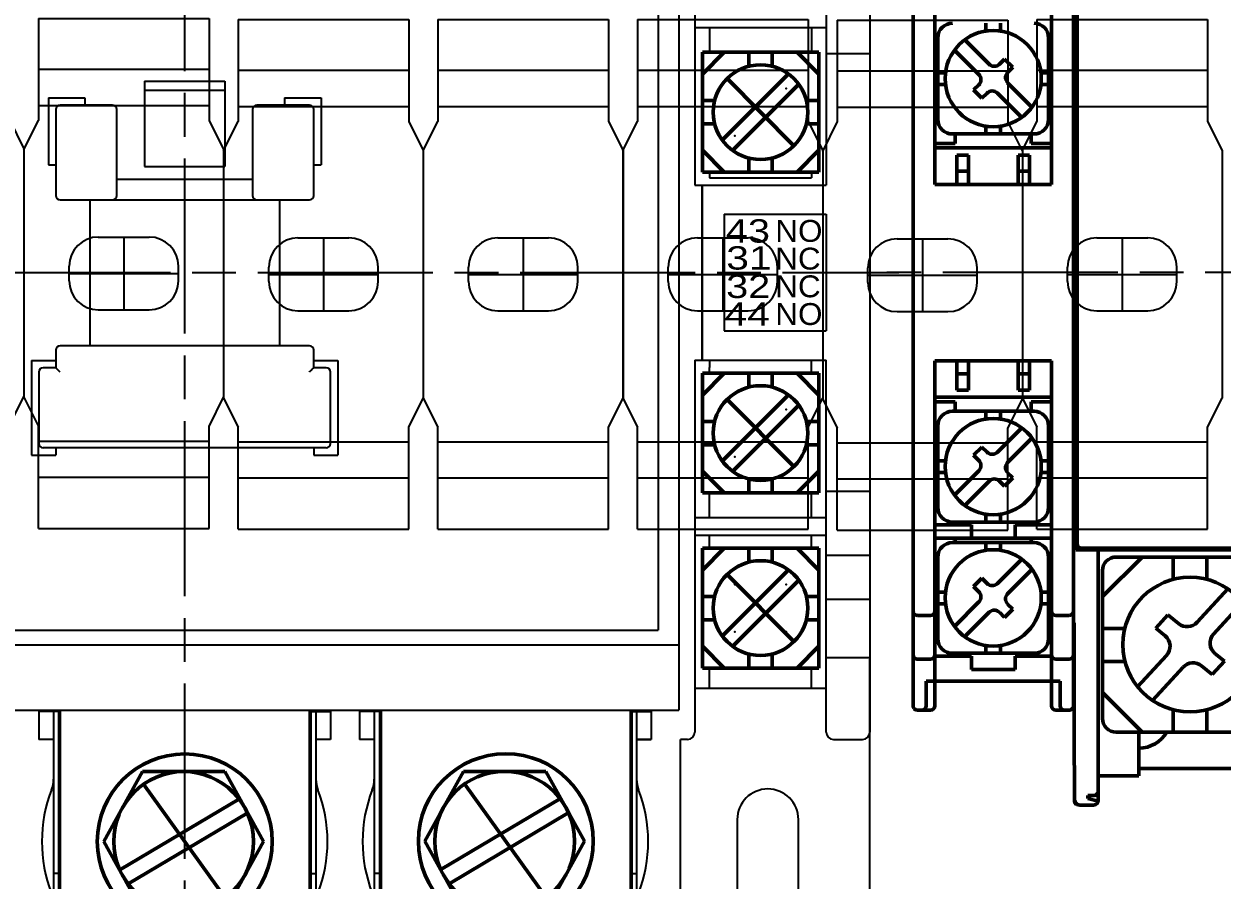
# Model space of a CAD drawing. Header units: millimetres. Extents: x 60229 to 91621, y 21923 to 36546.
# Drawn here: x 69820.2 to 69902.4, y 29489.4 to 29548.1 of the extents above; entities that cross this region are included whole.
import ezdxf

# ---------------------------------------------------------------- set-up
doc = ezdxf.new("R2010")
doc.units = ezdxf.units.MM
doc.linetypes.add('AM_ISO08W050', pattern=[18, 12, -1.5, 3, -1.5])
doc.layers.add('1', color=7, linetype='Continuous')
doc.layers.add('AM_0', color=7, linetype='Continuous', lineweight=50)
doc.layers.add('AM_7', color=4, linetype='AM_ISO08W050', lineweight=25)
doc.styles.add('H', font='gulim.ttc')

# ---------------------------------------------------------------- blocks, each defined once
blk = doc.blocks.new('VMC-50~85-F')
at = {"color": 3, "linetype": 'Continuous'}
for p, q in [((35, 31.5), (35, 6)), ((44, 31.5), (44, 6)), ((47, 31.5), (47, -31.5)), ((35, 16.8), (44, 16.8)), ((36, 16.8), (36, 15.108)), ((43, 16.8), (43, 15.108)), ((47, 15), (44, 15)), ((36, 6.891), (36, 6.5)), ((43, 6.891), (43, 6.5)), ((35, 6), (44, 6)), ((35.5, 6), (35.5, -6)), ((36, 6.5), (43, 6.5)), ((35, -6), (35, -31.501)), ((35, -6), (44, -6)), ((36, -6), (36, -6.5)), ((36, -6.892), (36, -6.5)), ((43, -6.892), (43, -6)), ((44, -31.5), (44, -6)), ((36, -16.8), (36, -15.109)), ((43, -16.8), (43, -15.109)), ((47, -15), (44, -15)), ((35, -16.8), (44, -16.8)), ((35, -18), (44, -18)), ((36, -18.892), (36, -18)), ((43, -18.892), (43, -18)), ((47, -19.4), (44, -19.4)), ((47, -22.4), (44, -22.4)), ((36, -28.5), (36, -27.109)), ((43, -28.5), (43, -27.109)), ((47, -26.4), (44, -26.4)), ((35, -28.5), (44, -28.5)), ((-10, -30.006), (-10, -32.001)), ((-8.597, -30.1), (-9.999, -30.1)), ((-9, -30.1), (-9, -54.201)), ((8.597, -30.1), (10, -30.1)), ((9.001, -30.1), (9.001, -54.201)), ((10.001, -30.006), (10.001, -32.001)), ((12.001, -30.006), (12.001, -32.001)), ((13.43, -30.1), (12.001, -30.1)), ((13, -30.1), (13, -53.202)), ((30.624, -30.1), (32, -30.1)), ((31, -30.1), (31, -46.2)), ((32.001, -30.006), (32.001, -32.001)), ((-9, -32.001), (-10, -32.001)), ((10, -32.001), (9, -32.001)), ((13, -32.001), (12, -32.001)), ((32, -32.001), (31, -32.001)), ((31.001, -32.001), (32.001, -32.001)), ((34.001, -50.702), (34.001, -32.001)), ((34.5, -32.001), (34.001, -32.001)), ((44.5, -32), (46.5, -32)), ((-8.597, -41.2), (-9, -41.2)), ((8.597, -41.2), (9.001, -41.2)), ((13.43, -41.2), (13, -41.2)), ((30.624, -41.2), (31.001, -41.2))]:
    blk.add_line(p, q, dxfattribs=at)
at = {"color": 3}
for p, q in [((33.888, 29.973), (33.888, -30.006)), ((32.489, 24.475), (32.489, -24.508)), ((-2.75, 13.125), (-2.75, 7.283)), ((-2.75, 13.125), (2.75, 13.125)), ((2.75, 12.483), (-2.75, 12.483)), ((2.75, 13.125), (2.75, 7.283)), ((-9.35, 11.983), (-9.35, 7.383)), ((-9.35, 11.983), (-6.85, 11.983)), ((-6.85, 11.983), (-6.85, 11.483)), ((6.85, 11.983), (9.35, 11.983)), ((6.85, 11.983), (6.85, 11.483)), ((9.35, 11.983), (9.35, 7.383)), ((-8.85, 11.183), (-8.85, 5.283)), ((-4.95, 11.483), (-8.55, 11.483)), ((-4.65, 5.283), (-4.65, 11.183)), ((4.65, 11.183), (4.65, 5.283)), ((8.55, 11.483), (4.95, 11.483)), ((8.85, 5.283), (8.85, 11.183)), ((-9.35, 7.383), (-8.85, 7.383)), ((-2.75, 7.283), (2.75, 7.283)), ((8.85, 7.383), (9.35, 7.383)), ((-4.65, 6.414), (4.65, 6.414)), ((35.5, -6), (35.5, 6)), ((-8.55, 4.983), (8.55, 4.983)), ((-6.5, 4.983), (-6.5, -5.017)), ((6.5, 4.983), (6.5, -5.017)), ((37, 4), (37, -4)), ((37, 4), (44, 4)), ((44, 4), (44, -4)), ((37, -4), (44, -4)), ((-8.85, -5.317), (-8.85, -6.517)), ((8.55, -5.017), (-8.55, -5.017)), ((8.85, -6.517), (8.85, -5.317)), ((-10.5, -6.017), (-8.85, -6.017)), ((-10.5, -6.017), (-10.5, -12.517)), ((-8.85, -6.517), (-9.7, -6.517)), ((8.85, -6.017), (10.5, -6.017)), ((9.7, -6.517), (8.85, -6.517)), ((10.5, -6.017), (10.5, -12.517)), ((-10, -6.817), (-10, -11.717)), ((10, -11.717), (10, -6.817)), ((9.7, -12.017), (-9.701, -12.017)), ((-8.85, -12.017), (-8.85, -12.517)), ((8.85, -12.017), (8.85, -12.517)), ((-10.5, -12.517), (-8.85, -12.517)), ((8.85, -12.517), (10.5, -12.517)), ((-32.489, -24.508), (32.489, -24.508)), ((-33.888, -25.508), (33.888, -25.508)), ((47.001, -48.001), (47.001, -26.501)), ((-33.888, -30.006), (33.888, -30.006)), ((37.901, -37.501), (37.901, -43.225)), ((42.101, -43.225), (42.101, -37.501))]:
    blk.add_line(p, q, dxfattribs=at)
for centre, radius, start, end in [((-8.55, 11.183), 0.3, 90, 180), ((-4.95, 11.183), 0.3, 0, 90), ((4.95, 11.183), 0.3, 90, 180), ((8.55, 11.183), 0.3, 0, 90), ((-8.55, 5.283), 0.3, 180, 270), ((-4.95, 5.283), 0.3, 270, 0), ((4.95, 5.283), 0.3, 180, 270), ((8.55, 5.283), 0.3, 270, 0), ((-8.55, -5.317), 0.3, 90, 180), ((8.55, -5.317), 0.3, 0, 90), ((-9.7, -6.817), 0.3, 90, 180), ((9.7, -6.817), 0.3, 0, 90), ((-9.7, -11.717), 0.3, 180, 270), ((9.7, -11.717), 0.3, 270, 0), ((40.001, -37.501), 2.1, 0, 180)]:
    blk.add_arc(centre, radius, start, end, dxfattribs=at)
at = {"color": 3, "linetype": 'Continuous'}
for centre, radius, start, end in [((34.5, -31.501), 0.5, 270, 0), ((44.501, -31.501), 0.5, 180, 270), ((46.5, -31.5), 0.5, 270, 0), ((-11, -34.73), 2, 338.78128, 0), ((11.001, -34.73), 2, 180, 201.21872), ((11, -34.73), 2, 338.78128, 0), ((33, -34.728), 2, 180, 201.22905), ((0.001, -39.001), 9.8, 158.78128, 201.21872), ((0.001, -39.001), 9.8, 338.78128, 21.21872), ((22.001, -39.001), 9.8, 158.78128, 201.21872), ((22.001, -39.001), 9.8, 338.77095, 21.22905)]:
    blk.add_arc(centre, radius, start, end, dxfattribs=at)
at = {"color": 3}
for points in [[(-8.55, -6.817), (-8.615, -6.752), (-8.681, -6.686), (-8.742, -6.625), (-8.795, -6.572), (-8.834, -6.533), (-8.85, -6.517)], [(8.55, -6.817), (8.615, -6.752), (8.681, -6.686), (8.742, -6.625), (8.795, -6.572), (8.834, -6.533), (8.85, -6.517)]]:
    blk.add_spline(points, degree=3, dxfattribs=at)
at = {"color": 3, "linetype": 'Continuous'}
for p in [(37.733, -21.377), (41.268, -24.624)]:
    blk.add_point(p, dxfattribs=at)
at = {"layer": '1', "color": 3, "linetype": 'Continuous'}
for p in [(41.268, 12.623), (37.733, 9.376), (41.268, -9.377), (37.733, -12.624), (41.268, -21.377), (37.733, -24.624)]:
    blk.add_point(p, dxfattribs=at)
at = {"layer": 'AM_0', "color": 3}
for p, q in [((35.511, 15.108), (43.509, 15.108)), ((35.511, 15.108), (35.511, 6.891)), ((37.01, 15.108), (35.511, 13.608)), ((38.701, 15.108), (38.701, 14.148)), ((40.3, 15.108), (40.3, 14.148)), ((43.509, 13.608), (42.01, 15.108)), ((43.509, 15.108), (43.509, 6.891)), ((36.877, 9.083), (41.417, 13.623)), ((41.798, 8.702), (37.203, 13.297)), ((37.584, 8.376), (42.124, 12.917)), ((35.511, 11.799), (36.352, 11.799)), ((42.649, 11.799), (43.509, 11.799)), ((35.511, 10.2), (36.352, 10.2)), ((42.649, 10.2), (43.509, 10.2)), ((37.01, 6.891), (35.511, 8.39)), ((43.509, 8.39), (42.01, 6.891)), ((38.701, 7.85), (38.701, 6.891)), ((40.3, 7.85), (40.3, 6.891)), ((35.511, 6.891), (43.509, 6.891)), ((35.511, -6.892), (43.509, -6.892)), ((35.511, -6.892), (35.511, -15.109)), ((37.01, -6.892), (35.511, -8.392)), ((38.701, -6.892), (38.701, -7.852)), ((40.3, -6.892), (40.3, -7.852)), ((43.509, -8.392), (42.01, -6.892)), ((43.509, -6.892), (43.509, -15.109)), ((36.877, -12.917), (41.417, -8.377)), ((41.798, -13.298), (37.203, -8.703)), ((37.584, -13.624), (42.124, -9.083)), ((35.511, -10.201), (36.352, -10.201)), ((42.649, -10.201), (43.509, -10.201)), ((35.511, -11.8), (36.352, -11.8)), ((42.649, -11.8), (43.509, -11.8)), ((37.01, -15.109), (35.511, -13.61)), ((43.509, -13.61), (42.01, -15.109)), ((38.701, -14.15), (38.701, -15.109)), ((40.3, -14.15), (40.3, -15.109)), ((35.511, -15.109), (43.509, -15.109)), ((35.511, -18.892), (43.509, -18.892)), ((35.511, -18.892), (35.511, -27.109)), ((37.01, -18.892), (35.511, -20.392)), ((38.701, -18.892), (38.701, -19.852)), ((40.3, -18.892), (40.3, -19.852)), ((43.509, -20.392), (42.01, -18.892)), ((43.509, -18.892), (43.509, -27.109)), ((36.877, -24.917), (41.417, -20.377)), ((41.798, -25.298), (37.203, -20.703)), ((37.584, -25.624), (42.124, -21.083)), ((35.511, -22.201), (36.352, -22.201)), ((42.649, -22.201), (43.509, -22.201)), ((35.511, -23.8), (36.352, -23.8)), ((42.649, -23.8), (43.509, -23.8)), ((37.01, -27.109), (35.511, -25.61)), ((38.701, -26.15), (38.701, -27.109)), ((40.3, -26.15), (40.3, -27.109)), ((43.509, -25.61), (42.01, -27.109)), ((35.511, -27.109), (43.509, -27.109)), ((-8.597, -30.004), (-8.597, -45.099)), ((8.597, -30.004), (8.597, -45.099)), ((13.43, -29.988), (13.43, -45.083)), ((30.624, -29.988), (30.624, -45.083)), ((-2.896, -34.209), (-5.557, -39.001)), ((-2.896, -34.209), (-0.077, -34.209)), ((2.742, -34.209), (-0.077, -34.209)), ((2.742, -34.209), (5.4, -39.001)), ((19.131, -34.192), (16.47, -38.985)), ((19.131, -34.192), (21.95, -34.192)), ((24.769, -34.192), (21.95, -34.192)), ((24.769, -34.192), (27.427, -38.985)), ((2.768, -42.856), (-2.822, -35.073)), ((24.795, -42.839), (19.205, -35.056)), ((3.755, -36.068), (-4.455, -40.948)), ((25.782, -36.052), (17.572, -40.932)), ((4.331, -37.038), (-3.879, -41.916)), ((26.357, -37.022), (18.147, -41.9)), ((-5.557, -39.001), (-2.896, -43.793)), ((5.4, -39.001), (2.742, -43.793)), ((16.47, -38.985), (19.131, -43.777)), ((27.427, -38.985), (24.769, -43.777))]:
    blk.add_line(p, q, dxfattribs=at)
for centre, radius in [((39.501, 11), 3.249), ((39.501, -11), 3.249), ((39.501, -23), 3.249), ((0.001, -39.001), 5.998), ((22.027, -38.984), 5.998)]:
    blk.add_circle(centre, radius, dxfattribs=at)
for centre, start, end in [((-0.077, -39.001), 90, 270), ((-0.077, -39.001), 270, 90), ((21.95, -38.984), 90, 270), ((21.95, -38.984), 270, 90)]:
    blk.add_arc(centre, 4.792, start, end, dxfattribs=at)
at = {"layer": 'AM_7', "color": 3}
for p, q in [((0, -58.18), (0, 61.978)), ((-48.983, 0), (48.983, 0))]:
    blk.add_line(p, q, dxfattribs=at)
at = {"color": 3, "style": 'H'}
for s, height, width, p in [('43', 1.6, 1.3, (37.124, 2.058)), ('NO', 1.5, 1.1, (40.515, 2.11)), ('31', 1.6, 1.34, (37.147, 0.208)), ('NC', 1.5, 1.1, (40.511, 0.21)), ('32', 1.6, 1.3, (37.143, -1.742)), ('NC', 1.5, 1.1, (40.511, -1.69)), ('44', 1.6, 1.34, (37.029, -3.642)), ('NO', 1.5, 1.1, (40.515, -3.59))]:
    blk.add_text(s, height=height, dxfattribs=dict(at, width=width)).set_placement(p)
blk = doc.blocks.new('VMC-32~40-F')
at = {"layer": 'AM_0', "color": 3}
for p, q in [((-33, 0), (-33.002, 29.7)), ((-22, 0), (-21.998, 29.7)), ((-31.5, 27.979), (-31.5, 6.05)), ((-23.5, 27.919), (-23.5, 6.05)), ((-22, 24), (-22, 3.2)), ((-21.831, -19), (-21.831, 19)), ((-21.75, -18.6), (-21.75, 18.6)), ((-28.001, 16.561), (-28.001, 17.101)), ((-27.001, 16.561), (-27.001, 17.101)), ((-31.301, 10.505), (-31.301, 16.101)), ((-27.784, 14.29), (-29.453, 15.958)), ((-23.701, 10.505), (-23.701, 16.101)), ((-28.491, 13.582), (-30.16, 15.251)), ((-26.723, 14.643), (-27.077, 14.29)), ((-26.158, 14.077), (-26.723, 14.643)), ((-26.158, 14.077), (-26.511, 13.724)), ((-30.777, 13.701), (-31.301, 13.701)), ((-23.701, 13.701), (-24.225, 13.701)), ((-30.777, 12.901), (-31.301, 12.901)), ((-28.491, 12.875), (-28.845, 12.522)), ((-28.279, 11.956), (-28.845, 12.522)), ((-24.84, 11.345), (-26.511, 13.017)), ((-23.701, 12.901), (-24.225, 12.901)), ((-27.926, 12.31), (-28.279, 11.956)), ((-25.547, 10.638), (-27.218, 12.31)), ((-28.001, 9.505), (-28.001, 10.037)), ((-27.001, 9.505), (-27.001, 10.037)), ((-30.301, 9.505), (-24.701, 9.505)), ((-30.1, 9.505), (-30.1, 8.85)), ((-24.9, 9.505), (-24.9, 8.85)), ((-30.1, 8.85), (-31.5, 8.85)), ((-31.5, 8.55), (-23.5, 8.55)), ((-23.5, 8.85), (-24.9, 8.85)), ((-30, 8.05), (-29.2, 8.05)), ((-30, 8.05), (-30, 6.05)), ((-29.2, 8.05), (-29.2, 6.05)), ((-25.8, 8.05), (-25.8, 6.05)), ((-25.8, 8.05), (-25, 8.05)), ((-25, 8.05), (-25, 6.05)), ((-29.2, 6.95), (-30, 6.95)), ((-25, 6.95), (-25.8, 6.95)), ((-31.5, 6.05), (-23.5, 6.05)), ((-22, 3.2), (-21.962, 3.2)), ((-21.955, -1.2), (-21.955, 1.2)), ((-33, 0), (-33.002, -29.7)), ((-22, 0), (-21.998, -29.7)), ((-22, -3.2), (-21.962, -3.2)), ((-22, -3.2), (-22, -24)), ((-31.5, -6.05), (-23.5, -6.05)), ((-31.5, -27.994), (-31.5, -6.05)), ((-30, -8.05), (-30, -6.05)), ((-29.2, -8.05), (-29.2, -6.05)), ((-25.8, -8.05), (-25.8, -6.05)), ((-25, -8.05), (-25, -6.05)), ((-23.5, -27.989), (-23.5, -6.05)), ((-29.2, -6.95), (-30, -6.95)), ((-25, -6.95), (-25.8, -6.95)), ((-30, -8.05), (-29.2, -8.05)), ((-25.8, -8.05), (-25, -8.05)), ((-31.5, -8.55), (-23.5, -8.55)), ((-30.1, -8.85), (-31.5, -8.85)), ((-30.1, -9.505), (-30.1, -8.85)), ((-24.9, -9.505), (-24.9, -8.85)), ((-23.5, -8.85), (-24.9, -8.85)), ((-30.301, -9.505), (-24.701, -9.505)), ((-28.001, -9.505), (-28.001, -10.037)), ((-27.001, -9.505), (-27.001, -10.037)), ((-31.301, -10.505), (-31.301, -16.101)), ((-25.547, -10.638), (-27.218, -12.31)), ((-23.701, -10.505), (-23.701, -16.101)), ((-24.84, -11.345), (-26.511, -13.017)), ((-28.279, -11.956), (-28.845, -12.522)), ((-27.926, -12.31), (-28.279, -11.956)), ((-30.777, -12.901), (-31.301, -12.901)), ((-28.491, -12.875), (-28.845, -12.522)), ((-23.701, -12.901), (-24.225, -12.901)), ((-30.777, -13.701), (-31.301, -13.701)), ((-28.491, -13.582), (-30.16, -15.251)), ((-26.158, -14.077), (-26.511, -13.724)), ((-23.701, -13.701), (-24.225, -13.701)), ((-27.784, -14.29), (-29.453, -15.958)), ((-26.723, -14.643), (-27.077, -14.29)), ((-26.158, -14.077), (-26.723, -14.643)), ((-24.7, -17.1), (-30.301, -17.101)), ((-30.1, -17.3), (-30.1, -17.101)), ((-28.001, -16.561), (-28.001, -17.101)), ((-27.001, -16.561), (-27.001, -17.101)), ((-24.9, -17.3), (-24.9, -17.1)), ((-31.5, -17.3), (-29, -17.3)), ((-29, -17.3), (-29, -18.2)), ((-26, -17.3), (-23.5, -17.3)), ((-26, -17.3), (-26, -18.2)), ((-23.5, -18.2), (-31.5, -18.2)), ((-30.301, -18.505), (-24.701, -18.505)), ((-30.1, -18.499), (-30.1, -18.2)), ((-28.001, -18.505), (-28.001, -19.037)), ((-27.001, -18.505), (-27.001, -19.037)), ((-24.9, -18.2), (-24.9, -18.5)), ((21.45, -18.9), (-21.45, -18.9)), ((-20.3, -36.2), (-20.3, -18.9)), ((-19.1, -19), (-19.1, -18.9)), ((-17, -19), (-17, -18.9)), ((-31.301, -19.505), (-31.301, -25.101)), ((-25.547, -19.638), (-27.218, -21.31)), ((-23.701, -19.505), (-23.701, -25.101)), ((-21.831, -19), (21.831, -19)), ((-17.285, -19.5), (-19.996, -22.21)), ((-8.919, -19.5), (-19.073, -19.5)), ((-15.15, -21.031), (-15.15, -19.5)), ((-12.842, -21.031), (-12.842, -19.5)), ((-24.84, -20.345), (-26.511, -22.017)), ((-19.996, -30.577), (-19.996, -20.423)), ((-28.279, -20.956), (-28.845, -21.522)), ((-27.926, -21.31), (-28.279, -20.956)), ((-30.777, -21.901), (-31.301, -21.901)), ((-28.491, -21.875), (-28.845, -21.522)), ((-23.701, -21.901), (-24.225, -21.901)), ((-13.517, -23.973), (-11.404, -21.682)), ((-30.777, -22.701), (-31.301, -22.701)), ((-28.491, -22.582), (-30.16, -24.251)), ((-26.158, -23.077), (-26.511, -22.724)), ((-23.701, -22.701), (-24.225, -22.701)), ((-12.379, -24.78), (-10.389, -22.622)), ((-32.701, -23.5), (-31.8, -23.5)), ((-27.784, -23.29), (-29.453, -24.958)), ((-26.723, -23.643), (-27.077, -23.29)), ((-26.158, -23.077), (-26.723, -23.643)), ((-22.299, -23.5), (-23.2, -23.5)), ((-16.355, -24.369), (-15.514, -23.457)), ((-14.784, -24.06), (-15.514, -23.457)), ((-21.948, -31.086), (-21.948, -24.002)), ((-18.48, -24.403), (-19.996, -24.403)), ((-15.703, -24.907), (-16.355, -24.369)), ((-31.5, -26.3), (-29, -26.3)), ((-24.7, -26.1), (-30.301, -26.101)), ((-30.1, -26.101), (-30.1, -26.3)), ((-29, -26.3), (-29, -27.2)), ((-28.001, -25.561), (-28.001, -26.101)), ((-27.001, -25.561), (-27.001, -26.101)), ((-26, -26.3), (-23.5, -26.3)), ((-26, -27.2), (-26, -26.3)), ((-24.9, -26.3), (-24.9, -26.1)), ((-17.592, -28.393), (-15.611, -26.245)), ((-11.643, -26.648), (-12.287, -26.117)), ((-32.701, -26.5), (-31.8, -26.5)), ((-22.299, -26.5), (-23.2, -26.5)), ((-18.466, -26.653), (-19.996, -26.653)), ((-16.572, -29.329), (-14.471, -27.05)), ((-12.483, -27.559), (-13.206, -26.964)), ((-12.483, -27.559), (-11.643, -26.648)), ((-26, -27.2), (-29, -27.2)), ((-32.1, -29.7), (-32.1, -28)), ((-31.506, -28), (-32.1, -28)), ((-23.5, -28), (-31.506, -28)), ((-31.5, -29.7), (-31.5, -27.994)), ((-23.5, -29.7), (-23.5, -27.989)), ((-22.9, -28), (-23.49, -28)), ((-22.9, -29.7), (-22.9, -28)), ((-17.286, -31.5), (-19.996, -28.79)), ((-31.8, -30), (-32.695, -30)), ((-23.2, -30), (-22.298, -30)), ((-15.15, -31.5), (-15.15, -29.968)), ((-12.842, -31.5), (-12.842, -29.968)), ((-21.932, -35.996), (-21.948, -31.582)), ((-8.919, -31.5), (-19.073, -31.5)), ((-17.5, -31.5), (-17.5, -34.5)), ((-20.3, -34.5), (-17.5, -34.5)), ((-17.5, -34), (-10.5, -34)), ((-20.6, -35.854), (-21, -35.854)), ((-21, -35.854), (-21, -36.064)), ((-21, -36.064), (-20.302, -36.234)), ((-21.583, -36.5), (-20.6, -36.5))]:
    blk.add_line(p, q, dxfattribs=at)
for centre, radius in [((-27.5, 13.3), 3.3), ((-27.5, -13.3), 3.3), ((-27.5, -22.3), 3.3), ((-13.996, -25.5), 4.615)]:
    blk.add_circle(centre, radius, dxfattribs=at)
for centre, radius, start, end in [((-30.3, 16.1), 1, 90, 180), ((-24.7, 16.1), 1, 0, 90), ((-27.429, 14.644), 0.5, 225, 315), ((-28.844, 13.229), 0.5, 315, 45), ((-26.156, 13.371), 0.5, 135, 225), ((-27.571, 11.957), 0.5, 45, 135), ((-30.301, 10.505), 1, 180, 270), ((-24.701, 10.505), 1, 270, 0), ((-30.301, -10.505), 1, 90, 180), ((-24.701, -10.505), 1, 0, 90), ((-27.571, -11.957), 0.5, 225, 315), ((-28.844, -13.229), 0.5, 315, 45), ((-26.156, -13.371), 0.5, 135, 225), ((-27.429, -14.644), 0.5, 45, 135), ((-30.3, -16.1), 1, 180, 270), ((-24.7, -16.1), 1, 270, 0), ((-30.301, -19.505), 1, 90, 180), ((-24.701, -19.505), 1, 0, 90), ((-21.45, -18.6), 0.3, 180, 270), ((-19.073, -20.423), 0.923, 90, 180), ((-27.571, -20.957), 0.5, 225, 315), ((-28.844, -22.229), 0.5, 315, 45), ((-26.156, -22.371), 0.5, 135, 225), ((-32.701, -23.2), 0.3, 179.99724, 270), ((-31.8, -23.2), 0.3, 270, 0), ((-27.429, -23.644), 0.5, 45, 135), ((-23.2, -23.2), 0.3, 180, 270), ((-22.299, -23.2), 0.3, 270, 0.00276), ((-14.196, -23.348), 0.923, 230.49589, 317.3471), ((-30.3, -25.1), 1, 180, 270), ((-24.7, -25.1), 1, 270, 0), ((-16.29, -25.619), 0.923, 317.32652, 50.52924), ((-11.7, -25.405), 0.923, 137.3447, 230.51169), ((-32.701, -26.2), 0.3, 179.99724, 270), ((-31.8, -26.2), 0.3, 270, 0), ((-23.2, -26.2), 0.3, 180, 270), ((-22.299, -26.2), 0.3, 270, 0), ((-13.793, -27.676), 0.923, 50.52348, 137.30749), ((-32.4, -29.7), 0.3, 270, 0), ((-31.8, -29.7), 0.3, 270, 0), ((-23.2, -29.7), 0.3, 180, 270), ((-22.6, -29.7), 0.3, 180, 270), ((-22.298, -29.7), 0.3, 270, 0.00276), ((-19.073, -30.577), 0.923, 180, 270), ((-17.5, -30.4), 2.2, 270, 330.01107), ((-20.6, -36.2), 0.3, 270, 0)]:
    blk.add_arc(centre, radius, start, end, dxfattribs=at)
for points in [[(-21.962, 3.2), (-21.96, 3.133), (-21.958, 2.931), (-21.957, 2.614), (-21.956, 2.201), (-21.955, 1.711), (-21.955, 1.2)], [(-21.955, -1.2), (-21.955, -1.711), (-21.956, -2.201), (-21.957, -2.614), (-21.958, -2.931), (-21.96, -3.133), (-21.962, -3.2)], [(-21.949, -24.314), (-21.952, -24.307), (-22, -24)], [(-21.948, -31.581), (-21.948, -31.436), (-21.948, -31.267), (-21.948, -31.086)], [(-21.932, -35.996), (-21.932, -36.012), (-21.932, -36.043), (-21.932, -36.072), (-21.932, -36.098), (-21.932, -36.121), (-21.931, -36.141), (-21.931, -36.158), (-21.931, -36.173), (-21.931, -36.185), (-21.931, -36.194), (-21.931, -36.202), (-21.93, -36.211), (-21.929, -36.229), (-21.924, -36.262), (-21.913, -36.3)], [(-20.3, -35.551), (-20.323, -35.666), (-20.388, -35.765), (-20.486, -35.831), (-20.6, -35.854)], [(-21.913, -36.3), (-21.896, -36.34), (-21.872, -36.378), (-21.84, -36.414), (-21.802, -36.446)], [(-21.883, -36.2), (-21.843, -36.35), (-21.734, -36.46), (-21.629, -36.496)], [(-21.629, -36.496), (-21.584, -36.5)]]:
    blk.add_spline(points, degree=3, dxfattribs=at)
for points, knots in [([(-32.998, -29.7), (-32.995, -29.732), (-32.99, -29.795), (-32.956, -29.849), (-32.94, -29.876)], [0, 0, 0, 0, 0.505759, 1, 1, 1, 1]), ([(-32.94, -29.876), (-32.92, -29.899), (-32.879, -29.947), (-32.822, -29.971), (-32.793, -29.984)], [0, 0, 0, 0, 0.494634, 1, 1, 1, 1])]:
    blk.add_open_spline(points, degree=3, knots=knots, dxfattribs=at)
blk.add_open_spline([(-32.793, -29.984), (-32.793, -29.984), (-32.695, -30), (-32.695, -30)], degree=3, dxfattribs=at)
at = {"layer": 'AM_7', "color": 3}
blk.add_line((35.051, 0), (-34.809, 0), dxfattribs=at)
blk = doc.blocks.new('A$C24101B00')
at = {"color": 3, "linetype": 'ByBlock', "lineweight": -2}
for p, q in [((0.999, 34.96), (0.999, 27.968)), ((0.999, 34.96), (12.7, 34.96)), ((12.7, 34.96), (12.7, 27.968)), ((12.7, 31.464), (0.999, 31.464)), ((12.7, 28.967), (0.999, 28.967)), ((0, 25.97), (0.999, 27.968)), ((12.7, 27.968), (13.699, 25.97)), ((0, 25.97), (0, 8.99)), ((13.699, 25.97), (13.699, 8.99)), ((5.101, 19.977), (8.597, 19.977)), ((3.104, 16.981), (3.104, 17.979)), ((10.595, 16.981), (10.595, 17.979)), ((5.101, 14.983), (8.597, 14.983)), ((0, 8.99), (0.999, 6.992)), ((12.7, 6.992), (13.699, 8.99)), ((0.999, 0), (0.999, 6.992)), ((12.7, 0), (12.7, 6.992)), ((0.999, 5.993), (12.7, 5.993)), ((12.7, 3.496), (0.999, 3.496)), ((0.999, 0), (12.7, 0))]:
    blk.add_line(p, q, dxfattribs=at)
at = {"color": 4, "linetype": 'ByBlock', "lineweight": -2}
for p, q in [((6.849, 19.977), (6.849, 14.983)), ((3.104, 17.48), (10.595, 17.48))]:
    blk.add_line(p, q, dxfattribs=at)
at = {"color": 3, "linetype": 'ByBlock', "lineweight": -2}
for centre, start, end in [((5.101, 17.979), 90, 180), ((8.597, 17.979), 0, 90), ((5.101, 16.981), 180, 270), ((8.597, 16.981), 270, 0)]:
    blk.add_arc(centre, 1.998, start, end, dxfattribs=at)

msp = doc.modelspace()

# ---------------------------------------------------------------- block references
at = {"linetype": 'Continuous'}
for name, p in [('VMC-50~85-F', (69831.26, 29531.034)), ('VMC-32~40-F', (69914.226, 29531.034))]:
    msp.add_blockref(name, p, dxfattribs=at)
at = {"color": 3, "linetype": 'ByBlock', "lineweight": -2}
for p in [(69806.533, 29513.554), (69820.232, 29513.495), (69833.93, 29513.435), (69847.629, 29513.435), (69861.327, 29513.435), (69875.026, 29513.376), (69888.725, 29513.435)]:
    msp.add_blockref('A$C24101B00', p, dxfattribs=at)

doc.saveas('drawing.dxf')
